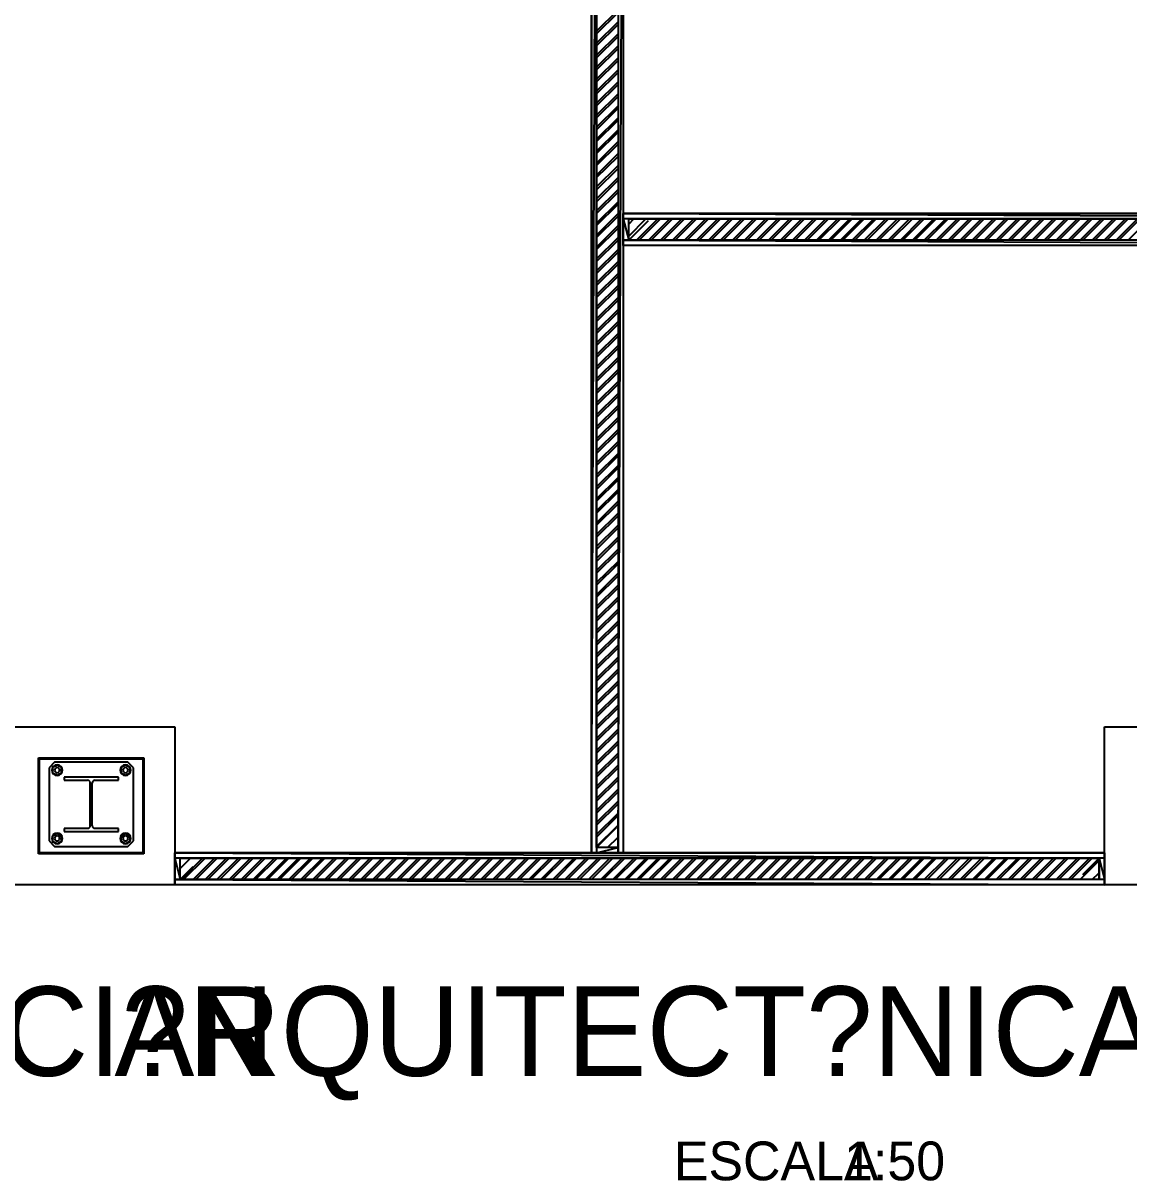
# Model space of a CAD drawing. Header units: millimetres. Extents: x 7649 to 34105, y 3983 to 25377.
# Drawn here: x 12856 to 18033, y 3990 to 9410 of the extents above; entities that cross this region are included whole.
import ezdxf

# ---------------------------------------------------------------- set-up
doc = ezdxf.new("R2010")
doc.units = ezdxf.units.MM

msp = doc.modelspace()

# ---------------------------------------------------------------- linework, layer by layer
at = {"layer": 'GEOMETRY', "color": 7}
for p, q in [((15516.57778, 11718.04306), (15516.57778, 5525.20556)), ((15516.57778, 5525.20556), (15541.44861, 11718.04306)), ((15516.57778, 5525.20556), (15541.44861, 11718.04306)), ((15541.44861, 11718.04306), (15541.44861, 5525.20556)), ((15641.46111, 11718.04306), (15641.46111, 5525.20556)), ((15641.46111, 5525.20556), (15666.33194, 11718.04306)), ((15641.46111, 5525.20556), (15666.33194, 11718.04306)), ((15666.33194, 11718.04306), (15666.33194, 5525.20556)), ((15541.44861, 9372.24722), (15641.46111, 9472.25972)), ((15541.44861, 9359.54722), (15641.46111, 9459.55972)), ((15541.44861, 9315.62639), (15641.46111, 9415.63889)), ((15541.44861, 9303.45556), (15641.46111, 9403.46806)), ((15541.44861, 9259.53472), (15641.46111, 9359.54722)), ((15541.44861, 9247.36389), (15641.46111, 9347.37639)), ((15541.44861, 9203.44306), (15641.46111, 9303.45556)), ((15541.44861, 9191.27222), (15641.46111, 9291.28472)), ((15541.44861, 9147.35139), (15641.46111, 9247.36389)), ((15541.44861, 9135.18056), (15641.46111, 9235.19306)), ((15541.44861, 9091.25972), (15641.46111, 9191.27222)), ((15541.44861, 9079.08889), (15641.46111, 9179.10139)), ((15541.44861, 9035.16806), (15641.46111, 9135.18056)), ((15541.44861, 9022.99722), (15641.46111, 9123.00972)), ((15541.44861, 8979.07639), (15641.46111, 9079.08889)), ((15541.44861, 8966.90556), (15641.46111, 9066.91806)), ((15541.44861, 8922.98472), (15641.46111, 9022.99722)), ((15541.44861, 8910.81389), (15641.46111, 9010.82639)), ((15541.44861, 8866.89306), (15641.46111, 8966.90556)), ((15541.44861, 8854.72222), (15641.46111, 8954.73472)), ((15541.44861, 8810.80139), (15641.46111, 8910.81389)), ((15541.44861, 8798.63056), (15641.46111, 8898.64306)), ((15541.44861, 8754.70972), (15641.46111, 8854.72222)), ((15541.44861, 8742.53889), (15641.46111, 8842.55139)), ((15541.44861, 8698.61806), (15641.46111, 8798.63056)), ((15541.44861, 8686.44722), (15641.46111, 8785.93056)), ((15541.44861, 8642.52639), (15641.46111, 8742.53889)), ((15541.44861, 8629.82639), (15641.46111, 8729.83889)), ((15541.44861, 8586.43472), (15641.46111, 8686.44722)), ((15541.44861, 8573.73472), (15641.46111, 8673.74722)), ((15541.44861, 8530.34306), (15641.46111, 8630.35556)), ((15541.44861, 8517.64306), (15641.46111, 8617.65556)), ((15541.44861, 8473.72222), (15641.46111, 8573.73472)), ((15541.44861, 8461.55139), (15641.46111, 8561.56389)), ((15541.44861, 8417.63056), (15641.46111, 8517.64306)), ((21566.54028, 8518.17222), (15666.33194, 8518.17222)), ((15666.33194, 8518.17222), (21566.54028, 8493.30139)), ((15666.33194, 8518.17222), (21566.54028, 8493.30139)), ((15666.33194, 8493.30139), (15666.33194, 8518.17222)), ((15541.44861, 8405.45972), (15641.46111, 8505.47222)), ((15541.44861, 8361.53889), (15641.46111, 8461.55139)), ((21566.54028, 8493.30139), (15666.33194, 8493.30139)), ((15691.73194, 8493.30139), (15666.33194, 8493.30139)), ((15666.33194, 8493.30139), (15691.73194, 8393.28889)), ((15666.33194, 8493.30139), (15691.73194, 8393.28889)), ((15666.33194, 8393.28889), (15666.33194, 8493.30139)), ((15691.73194, 8393.28889), (15691.73194, 8493.30139)), ((15691.73194, 8412.33889), (15772.16528, 8493.30139)), ((15691.73194, 8468.43056), (15716.07361, 8493.30139)), ((15691.73194, 8393.28889), (15784.33611, 8485.89306)), ((15728.24444, 8393.28889), (15828.25694, 8493.30139)), ((15740.41528, 8393.28889), (15840.42778, 8493.30139)), ((15784.33611, 8393.28889), (15884.34861, 8493.30139)), ((15796.50694, 8393.28889), (15896.51944, 8493.30139)), ((15840.42778, 8393.28889), (15940.44028, 8493.30139)), ((15852.59861, 8393.28889), (15952.61111, 8493.30139)), ((15896.51944, 8393.28889), (15996.53194, 8493.30139)), ((15909.21944, 8393.28889), (16008.70278, 8493.30139)), ((15952.61111, 8393.28889), (16052.62361, 8493.30139)), ((15965.31111, 8393.28889), (16065.32361, 8493.30139)), ((16008.70278, 8393.28889), (16108.71528, 8493.30139)), ((16021.40278, 8393.28889), (16121.41528, 8493.30139)), ((16064.79444, 8393.28889), (16164.80694, 8493.30139)), ((16077.49444, 8393.28889), (16177.50694, 8493.30139)), ((16121.41528, 8393.28889), (16221.42778, 8493.30139)), ((16133.58611, 8393.28889), (16233.59861, 8493.30139)), ((16177.50694, 8393.28889), (16277.51944, 8493.30139)), ((16189.67778, 8393.28889), (16289.69028, 8493.30139)), ((16233.59861, 8393.28889), (16333.61111, 8493.30139)), ((16245.76944, 8393.28889), (16345.78194, 8493.30139)), ((16289.69028, 8393.28889), (16389.70278, 8493.30139)), ((16301.86111, 8393.28889), (16401.87361, 8493.30139)), ((16345.78194, 8393.28889), (16445.79444, 8493.30139)), ((16357.95278, 8393.28889), (16457.96528, 8493.30139)), ((16401.87361, 8393.28889), (16501.88611, 8493.30139)), ((16414.04444, 8393.28889), (16514.05694, 8493.30139)), ((16457.96528, 8393.28889), (16557.97778, 8493.30139)), ((16470.13611, 8393.28889), (16570.14861, 8493.30139)), ((16514.05694, 8393.28889), (16614.06944, 8493.30139)), ((16526.22778, 8393.28889), (16626.24028, 8493.30139)), ((16570.14861, 8393.28889), (16670.16111, 8493.30139)), ((16582.31944, 8393.28889), (16682.33194, 8493.30139)), ((16626.24028, 8393.28889), (16726.25278, 8493.30139)), ((16638.41111, 8393.28889), (16738.42361, 8493.30139)), ((16682.33194, 8393.28889), (16782.34444, 8493.30139)), ((16694.50278, 8393.28889), (16794.51528, 8493.30139)), ((16738.42361, 8393.28889), (16838.43611, 8493.30139)), ((16750.59444, 8393.28889), (16850.60694, 8493.30139)), ((16794.51528, 8393.28889), (16894.52778, 8493.30139)), ((16807.21528, 8393.28889), (16907.22778, 8493.30139)), ((16850.60694, 8393.28889), (16950.61944, 8493.30139)), ((16863.30694, 8393.28889), (16963.31944, 8493.30139)), ((16906.69861, 8393.28889), (17006.71111, 8493.30139)), ((16919.39861, 8393.28889), (17019.41111, 8493.30139)), ((16963.31944, 8393.28889), (17062.80278, 8493.30139)), ((16975.49028, 8393.28889), (17075.50278, 8493.30139)), ((17019.41111, 8393.28889), (17119.42361, 8493.30139)), ((17031.58194, 8393.28889), (17131.59444, 8493.30139)), ((17075.50278, 8393.28889), (17175.51528, 8493.30139)), ((17087.67361, 8393.28889), (17187.68611, 8493.30139)), ((17131.59444, 8393.28889), (17231.60694, 8493.30139)), ((17143.76528, 8393.28889), (17243.77778, 8493.30139)), ((17187.68611, 8393.28889), (17287.69861, 8493.30139)), ((17199.85694, 8393.28889), (17299.86944, 8493.30139)), ((17243.77778, 8393.28889), (17343.79028, 8493.30139)), ((17255.94861, 8393.28889), (17355.96111, 8493.30139)), ((17299.86944, 8393.28889), (17399.88194, 8493.30139)), ((17312.04028, 8393.28889), (17412.05278, 8493.30139)), ((17355.96111, 8393.28889), (17455.97361, 8493.30139)), ((17368.13194, 8393.28889), (17468.14444, 8493.30139)), ((17412.05278, 8393.28889), (17512.06528, 8493.30139)), ((17424.22361, 8393.28889), (17524.23611, 8493.30139)), ((17468.14444, 8393.28889), (17568.15694, 8493.30139)), ((17480.31528, 8393.28889), (17580.32778, 8493.30139)), ((17524.23611, 8393.28889), (17624.24861, 8493.30139)), ((17536.40694, 8393.28889), (17636.41944, 8493.30139)), ((17580.32778, 8393.28889), (17680.34028, 8493.30139)), ((17592.49861, 8393.28889), (17692.51111, 8493.30139)), ((17636.41944, 8393.28889), (17736.43194, 8493.30139)), ((17649.11944, 8393.28889), (17749.13194, 8493.30139)), ((17692.51111, 8393.28889), (17792.52361, 8493.30139)), ((17705.21111, 8393.28889), (17805.22361, 8493.30139)), ((17748.60278, 8393.28889), (17848.61528, 8493.30139)), ((17761.30278, 8393.28889), (17861.31528, 8493.30139)), ((17804.69444, 8393.28889), (17904.70694, 8493.30139)), ((17817.39444, 8393.28889), (17917.40694, 8493.30139)), ((17861.31528, 8393.28889), (17961.32778, 8493.30139)), ((17873.48611, 8393.28889), (17973.49861, 8493.30139)), ((17917.40694, 8393.28889), (18017.41944, 8493.30139)), ((17929.57778, 8393.28889), (18029.59028, 8493.30139)), ((17973.49861, 8393.28889), (18073.51111, 8493.30139)), ((17985.66944, 8393.28889), (18085.68194, 8493.30139)), ((18029.59028, 8393.28889), (18129.60278, 8493.30139)), ((15541.44861, 8349.36806), (15641.46111, 8449.38056)), ((15541.44861, 8305.44722), (15641.46111, 8405.45972)), ((15691.73194, 8393.28889), (15728.24444, 8429.80139)), ((15541.44861, 8293.27639), (15641.46111, 8393.28889)), ((15541.44861, 8249.35556), (15641.46111, 8349.36806)), ((15691.73194, 8393.28889), (15666.33194, 8393.28889)), ((21566.54028, 8393.28889), (15666.33194, 8393.28889)), ((15666.33194, 8393.28889), (21566.54028, 8367.88889)), ((15666.33194, 8393.28889), (21566.54028, 8367.88889)), ((15666.33194, 8367.88889), (15666.33194, 8393.28889)), ((21566.54028, 8367.88889), (15666.33194, 8367.88889)), ((15541.44861, 8237.18472), (15641.46111, 8337.19722)), ((15541.44861, 8193.26389), (15641.46111, 8293.27639)), ((15541.44861, 8181.09306), (15641.46111, 8281.10556)), ((15541.44861, 8137.17222), (15641.46111, 8237.18472)), ((15541.44861, 8125.00139), (15641.46111, 8225.01389)), ((15541.44861, 8081.08056), (15641.46111, 8181.09306)), ((15541.44861, 8068.90972), (15641.46111, 8168.92222)), ((15541.44861, 8024.98889), (15641.46111, 8125.00139)), ((15541.44861, 8012.81806), (15641.46111, 8112.83056)), ((15541.44861, 7968.89722), (15641.46111, 8068.90972)), ((15541.44861, 7956.72639), (15641.46111, 8056.73889)), ((15541.44861, 7912.80556), (15641.46111, 8012.81806)), ((15541.44861, 7900.63472), (15641.46111, 8000.64722)), ((15541.44861, 7856.71389), (15641.46111, 7956.72639)), ((15541.44861, 7844.54306), (15641.46111, 7944.55556)), ((15541.44861, 7800.62222), (15641.46111, 7900.63472)), ((15541.44861, 7787.92222), (15641.46111, 7887.93472)), ((15541.44861, 7744.53056), (15641.46111, 7844.54306)), ((15541.44861, 7731.83056), (15641.46111, 7831.84306)), ((15541.44861, 7688.43889), (15641.46111, 7788.45139)), ((15541.44861, 7675.73889), (15641.46111, 7775.75139)), ((15541.44861, 7632.34722), (15641.46111, 7731.83056)), ((15541.44861, 7619.64722), (15641.46111, 7719.65972)), ((15541.44861, 7575.72639), (15641.46111, 7675.73889)), ((15541.44861, 7563.55556), (15641.46111, 7663.56806)), ((15541.44861, 7519.63472), (15641.46111, 7619.64722)), ((15541.44861, 7507.46389), (15641.46111, 7607.47639)), ((15541.44861, 7463.54306), (15641.46111, 7563.55556)), ((15541.44861, 7451.37222), (15641.46111, 7551.38472)), ((15541.44861, 7407.45139), (15641.46111, 7507.46389)), ((15541.44861, 7395.28056), (15641.46111, 7495.29306)), ((15541.44861, 7351.35972), (15641.46111, 7451.37222)), ((15541.44861, 7339.18889), (15641.46111, 7439.20139)), ((15541.44861, 7295.26806), (15641.46111, 7395.28056)), ((15541.44861, 7283.09722), (15641.46111, 7383.10972)), ((15541.44861, 7239.17639), (15641.46111, 7339.18889)), ((15541.44861, 7227.00556), (15641.46111, 7327.01806)), ((15541.44861, 7183.08472), (15641.46111, 7283.09722)), ((15541.44861, 7170.91389), (15641.46111, 7270.92639)), ((15541.44861, 7126.99306), (15641.46111, 7227.00556)), ((15541.44861, 7114.82222), (15641.46111, 7214.83472)), ((15541.44861, 7070.90139), (15641.46111, 7170.91389)), ((15541.44861, 7058.73056), (15641.46111, 7158.74306)), ((15541.44861, 7014.80972), (15641.46111, 7114.82222)), ((15541.44861, 7002.63889), (15641.46111, 7102.65139)), ((15541.44861, 6958.71806), (15641.46111, 7058.73056)), ((15541.44861, 6946.01806), (15641.46111, 7046.03056)), ((15541.44861, 6902.62639), (15641.46111, 7002.63889)), ((15541.44861, 6889.92639), (15641.46111, 6989.93889)), ((15541.44861, 6846.53472), (15641.46111, 6946.54722)), ((15541.44861, 6833.83472), (15641.46111, 6933.84722)), ((15541.44861, 6790.44306), (15641.46111, 6889.92639)), ((15541.44861, 6777.74306), (15641.46111, 6877.75556)), ((15541.44861, 6733.82222), (15641.46111, 6833.83472)), ((15541.44861, 6721.65139), (15641.46111, 6821.66389)), ((15541.44861, 6677.73056), (15641.46111, 6777.74306)), ((15541.44861, 6665.55972), (15641.46111, 6765.57222)), ((15541.44861, 6621.63889), (15641.46111, 6721.65139)), ((15541.44861, 6609.46806), (15641.46111, 6709.48056)), ((15541.44861, 6565.54722), (15641.46111, 6665.55972)), ((15541.44861, 6553.37639), (15641.46111, 6653.38889)), ((15541.44861, 6509.45556), (15641.46111, 6609.46806)), ((15541.44861, 6497.28472), (15641.46111, 6597.29722)), ((15541.44861, 6453.36389), (15641.46111, 6553.37639)), ((15541.44861, 6441.19306), (15641.46111, 6541.20556)), ((15541.44861, 6397.27222), (15641.46111, 6497.28472)), ((15541.44861, 6385.10139), (15641.46111, 6485.11389)), ((15541.44861, 6341.18056), (15641.46111, 6441.19306)), ((15541.44861, 6329.00972), (15641.46111, 6429.02222)), ((15541.44861, 6285.08889), (15641.46111, 6385.10139)), ((15541.44861, 6272.91806), (15641.46111, 6372.93056)), ((15541.44861, 6228.99722), (15641.46111, 6329.00972)), ((15541.44861, 6216.82639), (15641.46111, 6316.83889)), ((15541.44861, 6172.90556), (15641.46111, 6272.91806)), ((15541.44861, 6160.73472), (15641.46111, 6260.74722)), ((15541.44861, 6116.81389), (15641.46111, 6216.82639)), ((15541.44861, 6104.11389), (15641.46111, 6204.12639)), ((15541.44861, 6060.72222), (15641.46111, 6160.73472)), ((15541.44861, 6048.02222), (15641.46111, 6148.03472)), ((15541.44861, 6004.63056), (15641.46111, 6104.64306)), ((15541.44861, 5991.93056), (15641.46111, 6091.94306)), ((15541.44861, 5948.53889), (15641.46111, 6048.55139)), ((15541.44861, 5935.83889), (15641.46111, 6035.85139)), ((15541.44861, 5891.91806), (15641.46111, 5991.93056)), ((15541.44861, 5879.74722), (15641.46111, 5979.75972)), ((13003.03611, 5949.06806), (12977.63611, 5923.66806)), ((12977.63611, 5923.66806), (12977.63611, 5580.76806)), ((12992.31131, 5922.07478), (12990.33611, 5912.29097)), ((12990.33611, 5912.29097), (12992.31131, 5902.50716)), ((12997.69794, 5930.06437), (12992.31131, 5922.07478)), ((13015.20694, 5935.83889), (12994.56944, 5924.19722)), ((12994.56944, 5924.19722), (12994.56944, 5900.38472)), ((13005.6875, 5935.45111), (12997.69794, 5930.06437)), ((13346.99444, 5949.06806), (13003.03611, 5949.06806)), ((13004.50098, 5916.9255), (13003.56528, 5912.29097)), ((13003.56528, 5912.29097), (13004.50098, 5907.65644)), ((13007.05266, 5920.71003), (13004.50098, 5916.9255)), ((13015.47153, 5937.42639), (13005.6875, 5935.45111)), ((13010.83722, 5923.2616), (13007.05266, 5920.71003)), ((13015.47153, 5924.19722), (13010.83722, 5923.2616)), ((13035.31528, 5924.19722), (13015.20694, 5935.83889)), ((13025.25556, 5935.45111), (13015.47153, 5937.42639)), ((13020.10584, 5923.2616), (13015.47153, 5924.19722)), ((13023.89039, 5920.71003), (13020.10584, 5923.2616)), ((13026.44208, 5916.9255), (13023.89039, 5920.71003)), ((13033.24512, 5930.06437), (13025.25556, 5935.45111)), ((13027.37778, 5912.29097), (13026.44208, 5916.9255)), ((13026.44208, 5907.65644), (13027.37778, 5912.29097)), ((13038.63174, 5922.07478), (13033.24512, 5930.06437)), ((13035.31528, 5900.38472), (13035.31528, 5924.19722)), ((13040.60694, 5912.29097), (13038.63174, 5922.07478)), ((13038.63174, 5902.50716), (13040.60694, 5912.29097)), ((13312.45715, 5922.07478), (13310.48194, 5912.29097)), ((13310.48194, 5912.29097), (13312.45715, 5902.50716)), ((13317.84377, 5930.06437), (13312.45715, 5922.07478)), ((13335.35278, 5935.83889), (13314.71528, 5924.19722)), ((13314.71528, 5924.19722), (13314.71528, 5900.38472)), ((13325.83333, 5935.45111), (13317.84377, 5930.06437)), ((13324.64681, 5916.9255), (13323.71111, 5912.29097)), ((13323.71111, 5912.29097), (13324.64681, 5907.65644)), ((13327.1985, 5920.71003), (13324.64681, 5916.9255)), ((13335.61736, 5937.42639), (13325.83333, 5935.45111)), ((13330.98305, 5923.2616), (13327.1985, 5920.71003)), ((13335.61736, 5924.19722), (13330.98305, 5923.2616)), ((13355.46111, 5924.19722), (13335.35278, 5935.83889)), ((13345.40139, 5935.45111), (13335.61736, 5937.42639)), ((13340.25167, 5923.2616), (13335.61736, 5924.19722)), ((13344.03623, 5920.71003), (13340.25167, 5923.2616)), ((13346.58791, 5916.9255), (13344.03623, 5920.71003)), ((13353.39095, 5930.06437), (13345.40139, 5935.45111)), ((13347.52361, 5912.29097), (13346.58791, 5916.9255)), ((13346.58791, 5907.65644), (13347.52361, 5912.29097)), ((13372.39444, 5923.66806), (13346.99444, 5949.06806)), ((13358.77758, 5922.07478), (13353.39095, 5930.06437)), ((13355.46111, 5900.38472), (13355.46111, 5924.19722)), ((13360.75278, 5912.29097), (13358.77758, 5922.07478)), ((13358.77758, 5902.50716), (13360.75278, 5912.29097)), ((13372.39444, 5580.76806), (13372.39444, 5923.66806)), ((15541.44861, 5835.82639), (15641.46111, 5935.83889)), ((15541.44861, 5823.65556), (15641.46111, 5923.66806)), ((12992.31131, 5902.50716), (12997.69794, 5894.51757)), ((12994.56944, 5900.38472), (13015.20694, 5888.74306)), ((12997.69794, 5894.51757), (13005.6875, 5889.13083)), ((13004.50098, 5907.65644), (13007.05266, 5903.87191)), ((13005.6875, 5889.13083), (13015.47153, 5887.15556)), ((13007.05266, 5903.87191), (13010.83722, 5901.32035)), ((13010.83722, 5901.32035), (13015.47153, 5900.38472)), ((13015.20694, 5888.74306), (13035.31528, 5900.38472)), ((13015.47153, 5900.38472), (13020.10584, 5901.32035)), ((13015.47153, 5887.15556), (13025.25556, 5889.13083)), ((13020.10584, 5901.32035), (13023.89039, 5903.87191)), ((13023.89039, 5903.87191), (13026.44208, 5907.65644)), ((13025.25556, 5889.13083), (13033.24512, 5894.51757)), ((13033.24512, 5894.51757), (13038.63174, 5902.50716)), ((13302.54444, 5879.21806), (13048.01528, 5879.21806)), ((13048.01528, 5879.21806), (13048.01528, 5864.93056)), ((13048.01528, 5864.93056), (13158.08194, 5864.93056)), ((13163.18691, 5863.95331), (13158.34653, 5864.93056)), ((13167.13966, 5861.28827), (13163.18691, 5863.95331)), ((13169.80469, 5857.33553), (13167.13966, 5861.28827)), ((13170.78194, 5852.49514), (13169.80469, 5857.33553)), ((13180.75503, 5857.33553), (13179.77778, 5852.49514)), ((13183.42006, 5861.28827), (13180.75503, 5857.33553)), ((13187.37281, 5863.95331), (13183.42006, 5861.28827)), ((13192.21319, 5864.93056), (13187.37281, 5863.95331)), ((13191.94861, 5864.93056), (13302.54444, 5864.93056)), ((13302.54444, 5864.93056), (13302.54444, 5879.21806)), ((13312.45715, 5902.50716), (13317.84377, 5894.51757)), ((13314.71528, 5900.38472), (13335.35278, 5888.74306)), ((13317.84377, 5894.51757), (13325.83333, 5889.13083)), ((13324.64681, 5907.65644), (13327.1985, 5903.87191)), ((13325.83333, 5889.13083), (13335.61736, 5887.15556)), ((13327.1985, 5903.87191), (13330.98305, 5901.32035)), ((13330.98305, 5901.32035), (13335.61736, 5900.38472)), ((13335.35278, 5888.74306), (13355.46111, 5900.38472)), ((13335.61736, 5900.38472), (13340.25167, 5901.32035)), ((13335.61736, 5887.15556), (13345.40139, 5889.13083)), ((13340.25167, 5901.32035), (13344.03623, 5903.87191)), ((13344.03623, 5903.87191), (13346.58791, 5907.65644)), ((13345.40139, 5889.13083), (13353.39095, 5894.51757)), ((13353.39095, 5894.51757), (13358.77758, 5902.50716)), ((15541.44861, 5779.73472), (15641.46111, 5879.74722)), ((15541.44861, 5767.56389), (15641.46111, 5867.57639)), ((13170.78194, 5652.20556), (13170.78194, 5852.23056)), ((13179.24861, 5652.20556), (13179.24861, 5852.23056)), ((15541.44861, 5723.64306), (15641.46111, 5823.65556)), ((15541.44861, 5711.47222), (15641.46111, 5811.48472)), ((15541.44861, 5667.55139), (15641.46111, 5767.56389)), ((15541.44861, 5655.38056), (15641.46111, 5755.39306)), ((15541.44861, 5611.45972), (15641.46111, 5711.47222)), ((15541.44861, 5599.28889), (15641.46111, 5699.30139)), ((13158.08194, 5639.50556), (13048.01528, 5639.50556)), ((13048.01528, 5639.50556), (13048.01528, 5625.21806)), ((13158.34653, 5640.03472), (13163.18691, 5641.01197)), ((13163.18691, 5641.01197), (13167.13966, 5643.67701)), ((13167.13966, 5643.67701), (13169.80469, 5647.62975)), ((13169.80469, 5647.62975), (13170.78194, 5652.47014)), ((13179.77778, 5652.47014), (13180.75503, 5647.62975)), ((13180.75503, 5647.62975), (13183.42006, 5643.67701)), ((13183.42006, 5643.67701), (13187.37281, 5641.01197)), ((13187.37281, 5641.01197), (13192.21319, 5640.03472)), ((13302.54444, 5639.50556), (13191.94861, 5639.50556)), ((13302.54444, 5625.21806), (13302.54444, 5639.50556)), ((15541.44861, 5555.36806), (15641.46111, 5655.38056)), ((15541.44861, 5550.07639), (15634.58194, 5643.20972)), ((12992.31131, 5602.45812), (12990.33611, 5592.67431)), ((12990.33611, 5592.67431), (12992.31131, 5582.8905)), ((12997.69794, 5610.4477), (12992.31131, 5602.45812)), ((12992.31131, 5582.8905), (12997.69794, 5574.90091)), ((13015.20694, 5615.69306), (12994.56944, 5604.05139)), ((12994.56944, 5604.05139), (12994.56944, 5580.23889)), ((13005.6875, 5615.83445), (12997.69794, 5610.4477)), ((13004.50098, 5597.30883), (13003.56528, 5592.67431)), ((13003.56528, 5592.67431), (13004.50098, 5588.03978)), ((13007.05266, 5601.09337), (13004.50098, 5597.30883)), ((13004.50098, 5588.03978), (13007.05266, 5584.25525)), ((13015.47153, 5617.80972), (13005.6875, 5615.83445)), ((13010.83722, 5603.64493), (13007.05266, 5601.09337)), ((13007.05266, 5584.25525), (13010.83722, 5581.70368)), ((13015.47153, 5604.58056), (13010.83722, 5603.64493)), ((13035.31528, 5604.05139), (13015.20694, 5615.69306)), ((13025.25556, 5615.83445), (13015.47153, 5617.80972)), ((13020.10584, 5603.64493), (13015.47153, 5604.58056)), ((13023.89039, 5601.09337), (13020.10584, 5603.64493)), ((13020.10584, 5581.70368), (13023.89039, 5584.25525)), ((13026.44208, 5597.30883), (13023.89039, 5601.09337)), ((13023.89039, 5584.25525), (13026.44208, 5588.03978)), ((13033.24512, 5610.4477), (13025.25556, 5615.83445)), ((13027.37778, 5592.67431), (13026.44208, 5597.30883)), ((13026.44208, 5588.03978), (13027.37778, 5592.67431)), ((13038.63174, 5602.45812), (13033.24512, 5610.4477)), ((13033.24512, 5574.90091), (13038.63174, 5582.8905)), ((13035.31528, 5580.23889), (13035.31528, 5604.05139)), ((13040.60694, 5592.67431), (13038.63174, 5602.45812)), ((13038.63174, 5582.8905), (13040.60694, 5592.67431)), ((13048.01528, 5625.21806), (13302.54444, 5625.21806)), ((13312.45715, 5602.45812), (13310.48194, 5592.67431)), ((13310.48194, 5592.67431), (13312.45715, 5582.8905)), ((13317.84377, 5610.4477), (13312.45715, 5602.45812)), ((13312.45715, 5582.8905), (13317.84377, 5574.90091)), ((13335.35278, 5615.69306), (13314.71528, 5604.05139)), ((13314.71528, 5604.05139), (13314.71528, 5580.23889)), ((13325.83333, 5615.83445), (13317.84377, 5610.4477)), ((13324.64681, 5597.30883), (13323.71111, 5592.67431)), ((13323.71111, 5592.67431), (13324.64681, 5588.03978)), ((13327.1985, 5601.09337), (13324.64681, 5597.30883)), ((13324.64681, 5588.03978), (13327.1985, 5584.25525)), ((13335.61736, 5617.80972), (13325.83333, 5615.83445)), ((13330.98305, 5603.64493), (13327.1985, 5601.09337)), ((13327.1985, 5584.25525), (13330.98305, 5581.70368)), ((13335.61736, 5604.58056), (13330.98305, 5603.64493)), ((13355.46111, 5604.05139), (13335.35278, 5615.69306)), ((13345.40139, 5615.83445), (13335.61736, 5617.80972)), ((13340.25167, 5603.64493), (13335.61736, 5604.58056)), ((13344.03623, 5601.09337), (13340.25167, 5603.64493)), ((13340.25167, 5581.70368), (13344.03623, 5584.25525)), ((13346.58791, 5597.30883), (13344.03623, 5601.09337)), ((13344.03623, 5584.25525), (13346.58791, 5588.03978)), ((13353.39095, 5610.4477), (13345.40139, 5615.83445)), ((13347.52361, 5592.67431), (13346.58791, 5597.30883)), ((13346.58791, 5588.03978), (13347.52361, 5592.67431)), ((13358.77758, 5602.45812), (13353.39095, 5610.4477)), ((13353.39095, 5574.90091), (13358.77758, 5582.8905)), ((13355.46111, 5580.23889), (13355.46111, 5604.05139)), ((13360.75278, 5592.67431), (13358.77758, 5602.45812)), ((13358.77758, 5582.8905), (13360.75278, 5592.67431)), ((15541.44861, 5550.07639), (15578.49028, 5587.11806)), ((15592.24861, 5550.07639), (15641.46111, 5599.28889)), ((12977.63611, 5580.76806), (13003.03611, 5555.36806)), ((12994.56944, 5580.23889), (13015.20694, 5568.59722)), ((12997.69794, 5574.90091), (13005.6875, 5569.51416)), ((13003.03611, 5555.36806), (13346.99444, 5555.36806)), ((13005.6875, 5569.51416), (13015.47153, 5567.53889)), ((13010.83722, 5581.70368), (13015.47153, 5580.76806)), ((13015.20694, 5568.59722), (13035.31528, 5580.23889)), ((13015.47153, 5580.76806), (13020.10584, 5581.70368)), ((13015.47153, 5567.53889), (13025.25556, 5569.51416)), ((13025.25556, 5569.51416), (13033.24512, 5574.90091)), ((13314.71528, 5580.23889), (13335.35278, 5568.59722)), ((13317.84377, 5574.90091), (13325.83333, 5569.51416)), ((13325.83333, 5569.51416), (13335.61736, 5567.53889)), ((13330.98305, 5581.70368), (13335.61736, 5580.76806)), ((13335.35278, 5568.59722), (13355.46111, 5580.23889)), ((13335.61736, 5580.76806), (13340.25167, 5581.70368)), ((13335.61736, 5567.53889), (13345.40139, 5569.51416)), ((13345.40139, 5569.51416), (13353.39095, 5574.90091)), ((13346.99444, 5555.36806), (13372.39444, 5580.76806)), ((15541.44861, 5550.07639), (15541.44861, 5525.20556)), ((15541.44861, 5525.20556), (15641.46111, 5550.07639)), ((15641.46111, 5550.07639), (15541.44861, 5550.07639)), ((15541.44861, 5525.20556), (15641.46111, 5550.07639)), ((15641.46111, 5550.07639), (15641.46111, 5525.20556)), ((12933.71528, 5527.32222), (13416.31528, 5527.32222)), ((17918.46528, 5525.20556), (13566.59861, 5525.20556)), ((13566.59861, 5525.20556), (17918.46528, 5500.33472)), ((13566.59861, 5525.20556), (17918.46528, 5500.33472)), ((13566.59861, 5500.33472), (13566.59861, 5525.20556)), ((17918.46528, 5500.33472), (13566.59861, 5500.33472)), ((13591.46944, 5500.33472), (13566.59861, 5500.33472)), ((13566.59861, 5500.33472), (13591.46944, 5400.32222)), ((13566.59861, 5500.33472), (13591.46944, 5400.32222)), ((13566.59861, 5400.32222), (13566.59861, 5500.33472)), ((13591.46944, 5400.32222), (13591.46944, 5500.33472)), ((13591.46944, 5451.65139), (13639.62361, 5500.33472)), ((13595.70278, 5400.32222), (13695.71528, 5500.33472)), ((13607.87361, 5400.32222), (13707.88611, 5500.33472)), ((13651.79444, 5400.32222), (13751.80694, 5500.33472)), ((13664.49444, 5400.32222), (13764.50694, 5500.33472)), ((13707.88611, 5400.32222), (13807.89861, 5500.33472)), ((13720.58611, 5400.32222), (13820.59861, 5500.33472)), ((13763.97778, 5400.32222), (13863.99028, 5500.33472)), ((13776.67778, 5400.32222), (13876.69028, 5500.33472)), ((13820.59861, 5400.32222), (13920.08194, 5500.33472)), ((13832.76944, 5400.32222), (13932.78194, 5500.33472)), ((13876.69028, 5400.32222), (13976.70278, 5500.33472)), ((13888.86111, 5400.32222), (13988.87361, 5500.33472)), ((13932.78194, 5400.32222), (14032.79444, 5500.33472)), ((13944.95278, 5400.32222), (14044.96528, 5500.33472)), ((13988.87361, 5400.32222), (14088.88611, 5500.33472)), ((14001.04444, 5400.32222), (14101.05694, 5500.33472)), ((14044.96528, 5400.32222), (14144.97778, 5500.33472)), ((14057.13611, 5400.32222), (14157.14861, 5500.33472)), ((14101.05694, 5400.32222), (14201.06944, 5500.33472)), ((14113.22778, 5400.32222), (14213.24028, 5500.33472)), ((14157.14861, 5400.32222), (14257.16111, 5500.33472)), ((14169.31944, 5400.32222), (14269.33194, 5500.33472)), ((14213.24028, 5400.32222), (14313.25278, 5500.33472)), ((14225.41111, 5400.32222), (14325.42361, 5500.33472)), ((14269.33194, 5400.32222), (14369.34444, 5500.33472)), ((14281.50278, 5400.32222), (14381.51528, 5500.33472)), ((14325.42361, 5400.32222), (14425.43611, 5500.33472)), ((14337.59444, 5400.32222), (14437.60694, 5500.33472)), ((14381.51528, 5400.32222), (14481.52778, 5500.33472)), ((14393.68611, 5400.32222), (14493.69861, 5500.33472)), ((14437.60694, 5400.32222), (14537.61944, 5500.33472)), ((14449.77778, 5400.32222), (14549.79028, 5500.33472)), ((14493.69861, 5400.32222), (14593.71111, 5500.33472)), ((14506.39861, 5400.32222), (14606.41111, 5500.33472)), ((14549.79028, 5400.32222), (14649.80278, 5500.33472)), ((14562.49028, 5400.32222), (14662.50278, 5500.33472)), ((14605.88194, 5400.32222), (14705.89444, 5500.33472)), ((14618.58194, 5400.32222), (14718.59444, 5500.33472)), ((14661.97361, 5400.32222), (14761.98611, 5500.33472)), ((14674.67361, 5400.32222), (14774.68611, 5500.33472)), ((14718.59444, 5400.32222), (14818.60694, 5500.33472)), ((14730.76528, 5400.32222), (14830.77778, 5500.33472)), ((14774.68611, 5400.32222), (14874.69861, 5500.33472)), ((14786.85694, 5400.32222), (14886.86944, 5500.33472)), ((14830.77778, 5400.32222), (14930.79028, 5500.33472)), ((14842.94861, 5400.32222), (14942.96111, 5500.33472)), ((14886.86944, 5400.32222), (14986.88194, 5500.33472)), ((14899.04028, 5400.32222), (14999.05278, 5500.33472)), ((14942.96111, 5400.32222), (15042.97361, 5500.33472)), ((14955.13194, 5400.32222), (15055.14444, 5500.33472)), ((14999.05278, 5400.32222), (15099.06528, 5500.33472)), ((15011.22361, 5400.32222), (15111.23611, 5500.33472)), ((15055.14444, 5400.32222), (15155.15694, 5500.33472)), ((15067.31528, 5400.32222), (15167.32778, 5500.33472)), ((15111.23611, 5400.32222), (15211.24861, 5500.33472)), ((15123.40694, 5400.32222), (15223.41944, 5500.33472)), ((15167.32778, 5400.32222), (15267.34028, 5500.33472)), ((15179.49861, 5400.32222), (15279.51111, 5500.33472)), ((15223.41944, 5400.32222), (15323.43194, 5500.33472)), ((15235.59028, 5400.32222), (15335.60278, 5500.33472)), ((15279.51111, 5400.32222), (15379.52361, 5500.33472)), ((15291.68194, 5400.32222), (15391.69444, 5500.33472)), ((15335.60278, 5400.32222), (15435.61528, 5500.33472)), ((15348.30278, 5400.32222), (15447.78611, 5500.33472)), ((15391.69444, 5400.32222), (15491.70694, 5500.33472)), ((15404.39444, 5400.32222), (15504.40694, 5500.33472)), ((15447.78611, 5400.32222), (15547.79861, 5500.33472)), ((15460.48611, 5400.32222), (15560.49861, 5500.33472)), ((15503.87778, 5400.32222), (15603.89028, 5500.33472)), ((15541.44861, 5525.20556), (15516.57778, 5525.20556)), ((15516.57778, 5400.32222), (15616.59028, 5500.33472)), ((15641.46111, 5525.20556), (15541.44861, 5525.20556)), ((15560.49861, 5400.32222), (15660.51111, 5500.33472)), ((15572.66944, 5400.32222), (15672.68194, 5500.33472)), ((15616.59028, 5400.32222), (15716.60278, 5500.33472)), ((15628.76111, 5400.32222), (15728.77361, 5500.33472)), ((15666.33194, 5525.20556), (15641.46111, 5525.20556)), ((15672.68194, 5400.32222), (15772.69444, 5500.33472)), ((15684.85278, 5400.32222), (15784.86528, 5500.33472)), ((15728.77361, 5400.32222), (15828.78611, 5500.33472)), ((15740.94444, 5400.32222), (15840.95694, 5500.33472)), ((15784.86528, 5400.32222), (15884.87778, 5500.33472)), ((15797.03611, 5400.32222), (15897.04861, 5500.33472)), ((15840.95694, 5400.32222), (15940.96944, 5500.33472)), ((15853.12778, 5400.32222), (15953.14028, 5500.33472)), ((15897.04861, 5400.32222), (15997.06111, 5500.33472)), ((15909.21944, 5400.32222), (16009.23194, 5500.33472)), ((15953.14028, 5400.32222), (16053.15278, 5500.33472)), ((15965.31111, 5400.32222), (16065.32361, 5500.33472)), ((16009.23194, 5400.32222), (16109.24444, 5500.33472)), ((16021.40278, 5400.32222), (16121.41528, 5500.33472)), ((16065.32361, 5400.32222), (16165.33611, 5500.33472)), ((16077.49444, 5400.32222), (16177.50694, 5500.33472)), ((16121.41528, 5400.32222), (16221.42778, 5500.33472)), ((16133.58611, 5400.32222), (16233.59861, 5500.33472)), ((16177.50694, 5400.32222), (16277.51944, 5500.33472)), ((16189.67778, 5400.32222), (16289.69028, 5500.33472)), ((16233.59861, 5400.32222), (16333.61111, 5500.33472)), ((16246.29861, 5400.32222), (16346.31111, 5500.33472)), ((16289.69028, 5400.32222), (16389.70278, 5500.33472)), ((16302.39028, 5400.32222), (16402.40278, 5500.33472)), ((16345.78194, 5400.32222), (16445.79444, 5500.33472)), ((16358.48194, 5400.32222), (16458.49444, 5500.33472)), ((16402.40278, 5400.32222), (16501.88611, 5500.33472)), ((16414.57361, 5400.32222), (16514.58611, 5500.33472)), ((16458.49444, 5400.32222), (16558.50694, 5500.33472)), ((16470.66528, 5400.32222), (16570.67778, 5500.33472)), ((16514.58611, 5400.32222), (16614.59861, 5500.33472)), ((16526.75694, 5400.32222), (16626.76944, 5500.33472)), ((16570.67778, 5400.32222), (16670.69028, 5500.33472)), ((16582.84861, 5400.32222), (16682.86111, 5500.33472)), ((16626.76944, 5400.32222), (16726.78194, 5500.33472)), ((16638.94028, 5400.32222), (16738.95278, 5500.33472)), ((16682.86111, 5400.32222), (16782.87361, 5500.33472)), ((16695.03194, 5400.32222), (16795.04444, 5500.33472)), ((16738.95278, 5400.32222), (16838.96528, 5500.33472)), ((16751.12361, 5400.32222), (16851.13611, 5500.33472)), ((16795.04444, 5400.32222), (16895.05694, 5500.33472)), ((16807.21528, 5400.32222), (16907.22778, 5500.33472)), ((16851.13611, 5400.32222), (16951.14861, 5500.33472)), ((16863.30694, 5400.32222), (16963.31944, 5500.33472)), ((16907.22778, 5400.32222), (17007.24028, 5500.33472)), ((16919.39861, 5400.32222), (17019.41111, 5500.33472)), ((16963.31944, 5400.32222), (17063.33194, 5500.33472)), ((16975.49028, 5400.32222), (17075.50278, 5500.33472)), ((17019.41111, 5400.32222), (17119.42361, 5500.33472)), ((17031.58194, 5400.32222), (17131.59444, 5500.33472)), ((17075.50278, 5400.32222), (17175.51528, 5500.33472)), ((17088.20278, 5400.32222), (17188.21528, 5500.33472)), ((17131.59444, 5400.32222), (17231.60694, 5500.33472)), ((17144.29444, 5400.32222), (17244.30694, 5500.33472)), ((17187.68611, 5400.32222), (17287.69861, 5500.33472)), ((17200.38611, 5400.32222), (17300.39861, 5500.33472)), ((17243.77778, 5400.32222), (17343.79028, 5500.33472)), ((17256.47778, 5400.32222), (17356.49028, 5500.33472)), ((17300.39861, 5400.32222), (17400.41111, 5500.33472)), ((17312.56944, 5400.32222), (17412.58194, 5500.33472)), ((17356.49028, 5400.32222), (17456.50278, 5500.33472)), ((17368.66111, 5400.32222), (17468.67361, 5500.33472)), ((17412.58194, 5400.32222), (17512.59444, 5500.33472)), ((17424.75278, 5400.32222), (17524.76528, 5500.33472)), ((17468.67361, 5400.32222), (17568.68611, 5500.33472)), ((17480.84444, 5400.32222), (17580.85694, 5500.33472)), ((17524.76528, 5400.32222), (17624.77778, 5500.33472)), ((17536.93611, 5400.32222), (17636.94861, 5500.33472)), ((17580.85694, 5400.32222), (17680.86944, 5500.33472)), ((17593.02778, 5400.32222), (17693.04028, 5500.33472)), ((17636.94861, 5400.32222), (17736.96111, 5500.33472)), ((17649.11944, 5400.32222), (17749.13194, 5500.33472)), ((17693.04028, 5400.32222), (17793.05278, 5500.33472)), ((17705.21111, 5400.32222), (17805.22361, 5500.33472)), ((17749.13194, 5400.32222), (17849.14444, 5500.33472)), ((17761.30278, 5400.32222), (17861.31528, 5500.33472)), ((17805.22361, 5400.32222), (17893.59444, 5488.69306)), ((17817.39444, 5424.13472), (17893.59444, 5500.33472)), ((17873.48611, 5480.22639), (17893.59444, 5500.33472)), ((17918.46528, 5500.33472), (17893.59444, 5500.33472)), ((17893.59444, 5500.33472), (17918.46528, 5400.32222)), ((17893.59444, 5500.33472), (17918.46528, 5400.32222)), ((17893.59444, 5400.32222), (17893.59444, 5500.33472)), ((17918.46528, 5500.33472), (17918.46528, 5525.20556)), ((17918.46528, 5400.32222), (17918.46528, 5500.33472)), ((13591.46944, 5400.32222), (13651.79444, 5460.64722)), ((17861.31528, 5400.32222), (17893.59444, 5432.07222)), ((34105.14444, 5374.92222), (7649.45694, 5374.92222)), ((13591.46944, 5400.32222), (13566.59861, 5400.32222)), ((17918.46528, 5400.32222), (13566.59861, 5400.32222)), ((13566.59861, 5400.32222), (17918.46528, 5374.92222)), ((13566.59861, 5400.32222), (17918.46528, 5374.92222)), ((13566.59861, 5374.92222), (13566.59861, 5400.32222)), ((17918.46528, 5374.92222), (13566.59861, 5374.92222)), ((13591.46944, 5400.32222), (13595.70278, 5404.55556)), ((17918.46528, 5400.32222), (17893.59444, 5400.32222)), ((17918.46528, 5374.92222), (17918.46528, 5400.32222))]:
    msp.add_line(p, q, dxfattribs=at)
at = {"layer": 'RECTANGLES', "color": 7}
for p, q in [((15516.57778, 5525.20556), (15516.57778, 11718.04306)), ((15666.33194, 11718.04306), (15666.33194, 5525.20556)), ((15541.44861, 5550.07639), (15541.44861, 11693.17222)), ((15641.46111, 11693.17222), (15641.46111, 5550.07639)), ((15666.33194, 8518.17222), (21566.54028, 8518.17222)), ((15666.33194, 8367.88889), (15666.33194, 8518.17222)), ((15691.73194, 8493.30139), (21541.66944, 8493.30139)), ((15691.73194, 8393.28889), (15691.73194, 8493.30139)), ((21566.54028, 8367.88889), (15666.33194, 8367.88889)), ((21541.66944, 8393.28889), (15691.73194, 8393.28889)), ((12783.96111, 6115.22639), (13566.59861, 6115.22639)), ((13566.59861, 6115.22639), (13566.59861, 5374.92222)), ((17918.46528, 6115.22639), (18701.10278, 6115.22639)), ((17918.46528, 5374.92222), (17918.46528, 6115.22639)), ((12928.95278, 5970.23472), (13421.60694, 5970.23472)), ((12928.95278, 5519.91389), (12928.95278, 5970.23472)), ((12933.71528, 5964.94306), (13416.31528, 5964.94306)), ((12933.71528, 5525.20556), (12933.71528, 5964.94306)), ((13416.31528, 5964.94306), (13416.31528, 5525.20556)), ((13421.60694, 5970.23472), (13421.60694, 5519.91389)), ((15641.46111, 5550.07639), (15541.44861, 5550.07639)), ((13421.60694, 5519.91389), (12928.95278, 5519.91389)), ((13416.31528, 5525.20556), (12933.71528, 5525.20556)), ((13566.59861, 5525.20556), (17918.46528, 5525.20556)), ((13566.59861, 5374.92222), (13566.59861, 5525.20556)), ((13591.46944, 5500.33472), (17893.59444, 5500.33472)), ((13591.46944, 5400.32222), (13591.46944, 5500.33472)), ((15666.33194, 5525.20556), (15516.57778, 5525.20556)), ((17893.59444, 5500.33472), (17893.59444, 5400.32222)), ((17918.46528, 5525.20556), (17918.46528, 5374.92222)), ((13566.59861, 5374.92222), (12783.96111, 5374.92222)), ((17918.46528, 5374.92222), (13566.59861, 5374.92222)), ((17893.59444, 5400.32222), (13591.46944, 5400.32222)), ((18701.10278, 5374.92222), (17918.46528, 5374.92222))]:
    msp.add_line(p, q, dxfattribs=at)

# ---------------------------------------------------------------- texts
at = {"layer": 'TEXT'}
for s, height, p in [('DISTRIBUCI?N', 419.09894, (10140.76726, 4480.99061)), ('ARQUITECT?NICA', 419.09894, (13284.00932, 4480.99061)), ('ESCALA', 181.60947, (15902.86944, 3992.17173)), ('1:50', 181.60947, (16699.95341, 3992.17173))]:
    msp.add_text(s, height=height, dxfattribs=at).set_placement(p)

doc.saveas('drawing.dxf')
